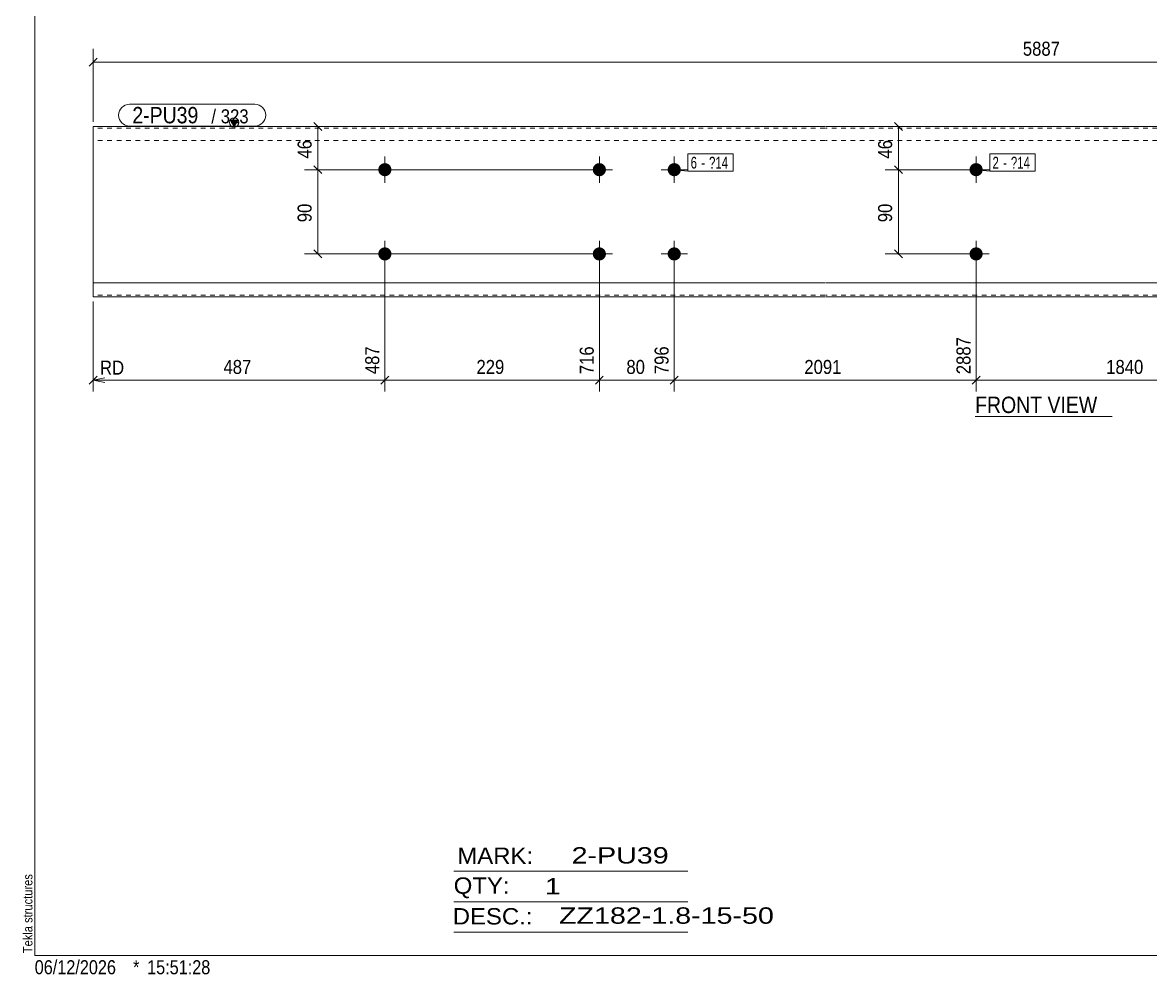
# Model space of a CAD drawing. Header units: millimetres. Extents: x 2 to 579, y 1 to 405.
# Drawn here: x 2.4 to 243.3, y 1 to 204.3 of the extents above; entities that cross this region are included whole.
import ezdxf

# ---------------------------------------------------------------- set-up
doc = ezdxf.new("R2010")
doc.units = ezdxf.units.MM
doc.linetypes.add('XKITLINE00', pattern=[0])
doc.linetypes.add('XKITLINE01', pattern=[4, 1, -1, 1, -1])
for name, color, linetype, lineweight in [('Bolt', 3, 'Continuous', 0), ('BoltMark', 7, 'Continuous', 0), ('Dimensions', 7, 'Continuous', 0), ('DrawingSheet', 5, 'Continuous', 0), ('OtherObjectType', 7, 'Continuous', 0), ('Part', 2, 'Continuous', 0), ('PartMark', 7, 'Continuous', 0)]:
    doc.layers.add(name, color=color, linetype=linetype, lineweight=lineweight)
doc.styles.add('ARIAL', font='ARIAL.TTF')
doc.styles.add('ARIAL_NARROW', font='ARIALN.TTF')

# ---------------------------------------------------------------- blocks, each defined once
blk = doc.blocks.new('*A1')
at = {"layer": 'Bolt'}
for points in [[(127.01, 172.88), (127.01, 172.84), (127.01, 172.81), (127, 172.77), (127, 172.74), (127, 172.7), (126.99, 172.67), (126.98, 172.64), (126.98, 172.6), (126.97, 172.57), (126.96, 172.54), (126.95, 172.5), (126.94, 172.47), (126.93, 172.44), (126.92, 172.41), (126.9, 172.37), (126.89, 172.34), (126.88, 172.31), (126.86, 172.28), (126.85, 172.25), (126.83, 172.22), (126.81, 172.19), (126.79, 172.16), (126.77, 172.13), (126.76, 172.1), (126.74, 172.08), (126.71, 172.05), (126.69, 172.02), (126.67, 172), (126.65, 171.97), (126.62, 171.94), (126.6, 171.92), (126.58, 171.9), (126.55, 171.87), (126.53, 171.85), (126.5, 171.83), (126.47, 171.81), (126.44, 171.79), (126.42, 171.77), (126.39, 171.75), (126.36, 171.73), (126.33, 171.71), (126.3, 171.69), (126.27, 171.68), (126.24, 171.66), (126.21, 171.64), (126.18, 171.63), (126.15, 171.62), (126.11, 171.6), (126.08, 171.59), (126.05, 171.58), (126.02, 171.57), (125.98, 171.56), (125.95, 171.55), (125.92, 171.54), (125.88, 171.54), (125.85, 171.53), (125.82, 171.53), (125.78, 171.52), (125.75, 171.52), (125.71, 171.51), (125.68, 171.51), (125.65, 171.51), (125.61, 171.51), (125.58, 171.51), (125.54, 171.51), (125.51, 171.51), (125.47, 171.52), (125.44, 171.52), (125.41, 171.53), (125.37, 171.53), (125.34, 171.54), (125.3, 171.54), (125.27, 171.55), (125.24, 171.56), (125.2, 171.57), (125.17, 171.58), (125.14, 171.59), (125.11, 171.6), (125.08, 171.62), (125.04, 171.63), (125.01, 171.64), (124.98, 171.66), (124.95, 171.68), (124.92, 171.69), (124.89, 171.71), (124.86, 171.73), (124.83, 171.75), (124.8, 171.77), (124.78, 171.79), (124.75, 171.81), (124.72, 171.83), (124.7, 171.85), (124.67, 171.87), (124.65, 171.9), (124.62, 171.92), (124.6, 171.94), (124.57, 171.97), (124.55, 172), (124.53, 172.02), (124.51, 172.05), (124.49, 172.08), (124.47, 172.1), (124.45, 172.13), (124.43, 172.16), (124.41, 172.19), (124.39, 172.22), (124.38, 172.25), (124.36, 172.28), (124.35, 172.31), (124.33, 172.34), (124.32, 172.37), (124.3, 172.41), (124.29, 172.44), (124.28, 172.47), (124.27, 172.5), (124.26, 172.54), (124.25, 172.57), (124.24, 172.6), (124.24, 172.64), (124.23, 172.67), (124.23, 172.7), (124.22, 172.74), (124.22, 172.77), (124.21, 172.81), (124.21, 172.84), (124.21, 172.88), (124.21, 172.91), (124.21, 172.94), (124.21, 172.98), (124.21, 173.01), (124.22, 173.05), (124.22, 173.08), (124.23, 173.12), (124.23, 173.15), (124.24, 173.18), (124.24, 173.22), (124.25, 173.25), (124.26, 173.28), (124.27, 173.32), (124.28, 173.35), (124.29, 173.38), (124.3, 173.41), (124.32, 173.45), (124.33, 173.48), (124.35, 173.51), (124.36, 173.54), (124.38, 173.57), (124.39, 173.6), (124.41, 173.63), (124.43, 173.66), (124.45, 173.69), (124.47, 173.72), (124.49, 173.74), (124.51, 173.77), (124.53, 173.8), (124.55, 173.82), (124.57, 173.85), (124.6, 173.88), (124.62, 173.9), (124.65, 173.92), (124.67, 173.95), (124.7, 173.97), (124.72, 173.99), (124.75, 174.01), (124.78, 174.03), (124.8, 174.05), (124.83, 174.07), (124.86, 174.09), (124.89, 174.11), (124.92, 174.13), (124.95, 174.14), (124.98, 174.16), (125.01, 174.18), (125.04, 174.19), (125.08, 174.2), (125.11, 174.22), (125.14, 174.23), (125.17, 174.24), (125.2, 174.25), (125.24, 174.26), (125.27, 174.27), (125.3, 174.28), (125.34, 174.28), (125.37, 174.29), (125.41, 174.29), (125.44, 174.3), (125.47, 174.3), (125.51, 174.31), (125.54, 174.31), (125.58, 174.31), (125.61, 174.31), (125.65, 174.31), (125.68, 174.31), (125.71, 174.31), (125.75, 174.3), (125.78, 174.3), (125.82, 174.29), (125.85, 174.29), (125.88, 174.28), (125.92, 174.28), (125.95, 174.27), (125.98, 174.26), (126.02, 174.25), (126.05, 174.24), (126.08, 174.23), (126.11, 174.22), (126.15, 174.2), (126.18, 174.19), (126.21, 174.18), (126.24, 174.16), (126.27, 174.14), (126.3, 174.13), (126.33, 174.11), (126.36, 174.09), (126.39, 174.07), (126.42, 174.05), (126.44, 174.03), (126.47, 174.01), (126.5, 173.99), (126.53, 173.97), (126.55, 173.95), (126.58, 173.92), (126.6, 173.9), (126.62, 173.88), (126.65, 173.85), (126.67, 173.82), (126.69, 173.8), (126.71, 173.77), (126.74, 173.74), (126.76, 173.72), (126.77, 173.69), (126.79, 173.66), (126.81, 173.63), (126.83, 173.6), (126.85, 173.57), (126.86, 173.54), (126.88, 173.51), (126.89, 173.48), (126.9, 173.45), (126.92, 173.41), (126.93, 173.38), (126.94, 173.35), (126.95, 173.32), (126.96, 173.28), (126.97, 173.25), (126.98, 173.22), (126.98, 173.18), (126.99, 173.15), (127, 173.12), (127, 173.08), (127, 173.05), (127.01, 173.01), (127.01, 172.98), (127.01, 172.94), (127.01, 172.91)], [(143.01, 172.88), (143.01, 172.84), (143.01, 172.81), (143, 172.77), (143, 172.74), (143, 172.7), (142.99, 172.67), (142.98, 172.64), (142.98, 172.6), (142.97, 172.57), (142.96, 172.54), (142.95, 172.5), (142.94, 172.47), (142.93, 172.44), (142.92, 172.41), (142.9, 172.37), (142.89, 172.34), (142.88, 172.31), (142.86, 172.28), (142.85, 172.25), (142.83, 172.22), (142.81, 172.19), (142.79, 172.16), (142.77, 172.13), (142.76, 172.1), (142.74, 172.08), (142.71, 172.05), (142.69, 172.02), (142.67, 172), (142.65, 171.97), (142.62, 171.94), (142.6, 171.92), (142.58, 171.9), (142.55, 171.87), (142.53, 171.85), (142.5, 171.83), (142.47, 171.81), (142.44, 171.79), (142.42, 171.77), (142.39, 171.75), (142.36, 171.73), (142.33, 171.71), (142.3, 171.69), (142.27, 171.68), (142.24, 171.66), (142.21, 171.64), (142.18, 171.63), (142.15, 171.62), (142.11, 171.6), (142.08, 171.59), (142.05, 171.58), (142.02, 171.57), (141.98, 171.56), (141.95, 171.55), (141.92, 171.54), (141.88, 171.54), (141.85, 171.53), (141.82, 171.53), (141.78, 171.52), (141.75, 171.52), (141.71, 171.51), (141.68, 171.51), (141.65, 171.51), (141.61, 171.51), (141.58, 171.51), (141.54, 171.51), (141.51, 171.51), (141.47, 171.52), (141.44, 171.52), (141.41, 171.53), (141.37, 171.53), (141.34, 171.54), (141.3, 171.54), (141.27, 171.55), (141.24, 171.56), (141.2, 171.57), (141.17, 171.58), (141.14, 171.59), (141.11, 171.6), (141.08, 171.62), (141.04, 171.63), (141.01, 171.64), (140.98, 171.66), (140.95, 171.68), (140.92, 171.69), (140.89, 171.71), (140.86, 171.73), (140.83, 171.75), (140.8, 171.77), (140.78, 171.79), (140.75, 171.81), (140.72, 171.83), (140.7, 171.85), (140.67, 171.87), (140.65, 171.9), (140.62, 171.92), (140.6, 171.94), (140.57, 171.97), (140.55, 172), (140.53, 172.02), (140.51, 172.05), (140.49, 172.08), (140.47, 172.1), (140.45, 172.13), (140.43, 172.16), (140.41, 172.19), (140.39, 172.22), (140.38, 172.25), (140.36, 172.28), (140.35, 172.31), (140.33, 172.34), (140.32, 172.37), (140.3, 172.41), (140.29, 172.44), (140.28, 172.47), (140.27, 172.5), (140.26, 172.54), (140.25, 172.57), (140.24, 172.6), (140.24, 172.64), (140.23, 172.67), (140.23, 172.7), (140.22, 172.74), (140.22, 172.77), (140.21, 172.81), (140.21, 172.84), (140.21, 172.88), (140.21, 172.91), (140.21, 172.94), (140.21, 172.98), (140.21, 173.01), (140.22, 173.05), (140.22, 173.08), (140.23, 173.12), (140.23, 173.15), (140.24, 173.18), (140.24, 173.22), (140.25, 173.25), (140.26, 173.28), (140.27, 173.32), (140.28, 173.35), (140.29, 173.38), (140.3, 173.41), (140.32, 173.45), (140.33, 173.48), (140.35, 173.51), (140.36, 173.54), (140.38, 173.57), (140.39, 173.6), (140.41, 173.63), (140.43, 173.66), (140.45, 173.69), (140.47, 173.72), (140.49, 173.74), (140.51, 173.77), (140.53, 173.8), (140.55, 173.82), (140.57, 173.85), (140.6, 173.88), (140.62, 173.9), (140.65, 173.92), (140.67, 173.95), (140.7, 173.97), (140.72, 173.99), (140.75, 174.01), (140.78, 174.03), (140.8, 174.05), (140.83, 174.07), (140.86, 174.09), (140.89, 174.11), (140.92, 174.13), (140.95, 174.14), (140.98, 174.16), (141.01, 174.18), (141.04, 174.19), (141.08, 174.2), (141.11, 174.22), (141.14, 174.23), (141.17, 174.24), (141.2, 174.25), (141.24, 174.26), (141.27, 174.27), (141.3, 174.28), (141.34, 174.28), (141.37, 174.29), (141.41, 174.29), (141.44, 174.3), (141.47, 174.3), (141.51, 174.31), (141.54, 174.31), (141.58, 174.31), (141.61, 174.31), (141.65, 174.31), (141.68, 174.31), (141.71, 174.31), (141.75, 174.3), (141.78, 174.3), (141.82, 174.29), (141.85, 174.29), (141.88, 174.28), (141.92, 174.28), (141.95, 174.27), (141.98, 174.26), (142.02, 174.25), (142.05, 174.24), (142.08, 174.23), (142.11, 174.22), (142.15, 174.2), (142.18, 174.19), (142.21, 174.18), (142.24, 174.16), (142.27, 174.14), (142.3, 174.13), (142.33, 174.11), (142.36, 174.09), (142.39, 174.07), (142.42, 174.05), (142.44, 174.03), (142.47, 174.01), (142.5, 173.99), (142.53, 173.97), (142.55, 173.95), (142.58, 173.92), (142.6, 173.9), (142.62, 173.88), (142.65, 173.85), (142.67, 173.82), (142.69, 173.8), (142.71, 173.77), (142.74, 173.74), (142.76, 173.72), (142.77, 173.69), (142.79, 173.66), (142.81, 173.63), (142.83, 173.6), (142.85, 173.57), (142.86, 173.54), (142.88, 173.51), (142.89, 173.48), (142.9, 173.45), (142.92, 173.41), (142.93, 173.38), (142.94, 173.35), (142.95, 173.32), (142.96, 173.28), (142.97, 173.25), (142.98, 173.22), (142.98, 173.18), (142.99, 173.15), (143, 173.12), (143, 173.08), (143, 173.05), (143.01, 173.01), (143.01, 172.98), (143.01, 172.94), (143.01, 172.91)], [(127.01, 154.88), (127.01, 154.84), (127.01, 154.81), (127, 154.77), (127, 154.74), (127, 154.7), (126.99, 154.67), (126.98, 154.64), (126.98, 154.6), (126.97, 154.57), (126.96, 154.54), (126.95, 154.5), (126.94, 154.47), (126.93, 154.44), (126.92, 154.41), (126.9, 154.37), (126.89, 154.34), (126.88, 154.31), (126.86, 154.28), (126.85, 154.25), (126.83, 154.22), (126.81, 154.19), (126.79, 154.16), (126.77, 154.13), (126.76, 154.1), (126.74, 154.08), (126.71, 154.05), (126.69, 154.02), (126.67, 154), (126.65, 153.97), (126.62, 153.94), (126.6, 153.92), (126.58, 153.9), (126.55, 153.87), (126.53, 153.85), (126.5, 153.83), (126.47, 153.81), (126.44, 153.79), (126.42, 153.77), (126.39, 153.75), (126.36, 153.73), (126.33, 153.71), (126.3, 153.69), (126.27, 153.68), (126.24, 153.66), (126.21, 153.64), (126.18, 153.63), (126.15, 153.62), (126.11, 153.6), (126.08, 153.59), (126.05, 153.58), (126.02, 153.57), (125.98, 153.56), (125.95, 153.55), (125.92, 153.54), (125.88, 153.54), (125.85, 153.53), (125.82, 153.53), (125.78, 153.52), (125.75, 153.52), (125.71, 153.51), (125.68, 153.51), (125.65, 153.51), (125.61, 153.51), (125.58, 153.51), (125.54, 153.51), (125.51, 153.51), (125.47, 153.52), (125.44, 153.52), (125.41, 153.53), (125.37, 153.53), (125.34, 153.54), (125.3, 153.54), (125.27, 153.55), (125.24, 153.56), (125.2, 153.57), (125.17, 153.58), (125.14, 153.59), (125.11, 153.6), (125.08, 153.62), (125.04, 153.63), (125.01, 153.64), (124.98, 153.66), (124.95, 153.68), (124.92, 153.69), (124.89, 153.71), (124.86, 153.73), (124.83, 153.75), (124.8, 153.77), (124.78, 153.79), (124.75, 153.81), (124.72, 153.83), (124.7, 153.85), (124.67, 153.87), (124.65, 153.9), (124.62, 153.92), (124.6, 153.94), (124.57, 153.97), (124.55, 154), (124.53, 154.02), (124.51, 154.05), (124.49, 154.08), (124.47, 154.1), (124.45, 154.13), (124.43, 154.16), (124.41, 154.19), (124.39, 154.22), (124.38, 154.25), (124.36, 154.28), (124.35, 154.31), (124.33, 154.34), (124.32, 154.37), (124.3, 154.41), (124.29, 154.44), (124.28, 154.47), (124.27, 154.5), (124.26, 154.54), (124.25, 154.57), (124.24, 154.6), (124.24, 154.64), (124.23, 154.67), (124.23, 154.7), (124.22, 154.74), (124.22, 154.77), (124.21, 154.81), (124.21, 154.84), (124.21, 154.88), (124.21, 154.91), (124.21, 154.94), (124.21, 154.98), (124.21, 155.01), (124.22, 155.05), (124.22, 155.08), (124.23, 155.12), (124.23, 155.15), (124.24, 155.18), (124.24, 155.22), (124.25, 155.25), (124.26, 155.28), (124.27, 155.32), (124.28, 155.35), (124.29, 155.38), (124.3, 155.41), (124.32, 155.45), (124.33, 155.48), (124.35, 155.51), (124.36, 155.54), (124.38, 155.57), (124.39, 155.6), (124.41, 155.63), (124.43, 155.66), (124.45, 155.69), (124.47, 155.72), (124.49, 155.74), (124.51, 155.77), (124.53, 155.8), (124.55, 155.82), (124.57, 155.85), (124.6, 155.88), (124.62, 155.9), (124.65, 155.92), (124.67, 155.95), (124.7, 155.97), (124.72, 155.99), (124.75, 156.01), (124.78, 156.03), (124.8, 156.05), (124.83, 156.07), (124.86, 156.09), (124.89, 156.11), (124.92, 156.13), (124.95, 156.14), (124.98, 156.16), (125.01, 156.18), (125.04, 156.19), (125.08, 156.2), (125.11, 156.22), (125.14, 156.23), (125.17, 156.24), (125.2, 156.25), (125.24, 156.26), (125.27, 156.27), (125.3, 156.28), (125.34, 156.28), (125.37, 156.29), (125.41, 156.29), (125.44, 156.3), (125.47, 156.3), (125.51, 156.31), (125.54, 156.31), (125.58, 156.31), (125.61, 156.31), (125.65, 156.31), (125.68, 156.31), (125.71, 156.31), (125.75, 156.3), (125.78, 156.3), (125.82, 156.29), (125.85, 156.29), (125.88, 156.28), (125.92, 156.28), (125.95, 156.27), (125.98, 156.26), (126.02, 156.25), (126.05, 156.24), (126.08, 156.23), (126.11, 156.22), (126.15, 156.2), (126.18, 156.19), (126.21, 156.18), (126.24, 156.16), (126.27, 156.14), (126.3, 156.13), (126.33, 156.11), (126.36, 156.09), (126.39, 156.07), (126.42, 156.05), (126.44, 156.03), (126.47, 156.01), (126.5, 155.99), (126.53, 155.97), (126.55, 155.95), (126.58, 155.92), (126.6, 155.9), (126.62, 155.88), (126.65, 155.85), (126.67, 155.82), (126.69, 155.8), (126.71, 155.77), (126.74, 155.74), (126.76, 155.72), (126.77, 155.69), (126.79, 155.66), (126.81, 155.63), (126.83, 155.6), (126.85, 155.57), (126.86, 155.54), (126.88, 155.51), (126.89, 155.48), (126.9, 155.45), (126.92, 155.41), (126.93, 155.38), (126.94, 155.35), (126.95, 155.32), (126.96, 155.28), (126.97, 155.25), (126.98, 155.22), (126.98, 155.18), (126.99, 155.15), (127, 155.12), (127, 155.08), (127, 155.05), (127.01, 155.01), (127.01, 154.98), (127.01, 154.94), (127.01, 154.91)], [(143.01, 154.88), (143.01, 154.84), (143.01, 154.81), (143, 154.77), (143, 154.74), (143, 154.7), (142.99, 154.67), (142.98, 154.64), (142.98, 154.6), (142.97, 154.57), (142.96, 154.54), (142.95, 154.5), (142.94, 154.47), (142.93, 154.44), (142.92, 154.41), (142.9, 154.37), (142.89, 154.34), (142.88, 154.31), (142.86, 154.28), (142.85, 154.25), (142.83, 154.22), (142.81, 154.19), (142.79, 154.16), (142.77, 154.13), (142.76, 154.1), (142.74, 154.08), (142.71, 154.05), (142.69, 154.02), (142.67, 154), (142.65, 153.97), (142.62, 153.94), (142.6, 153.92), (142.58, 153.9), (142.55, 153.87), (142.53, 153.85), (142.5, 153.83), (142.47, 153.81), (142.44, 153.79), (142.42, 153.77), (142.39, 153.75), (142.36, 153.73), (142.33, 153.71), (142.3, 153.69), (142.27, 153.68), (142.24, 153.66), (142.21, 153.64), (142.18, 153.63), (142.15, 153.62), (142.11, 153.6), (142.08, 153.59), (142.05, 153.58), (142.02, 153.57), (141.98, 153.56), (141.95, 153.55), (141.92, 153.54), (141.88, 153.54), (141.85, 153.53), (141.82, 153.53), (141.78, 153.52), (141.75, 153.52), (141.71, 153.51), (141.68, 153.51), (141.65, 153.51), (141.61, 153.51), (141.58, 153.51), (141.54, 153.51), (141.51, 153.51), (141.47, 153.52), (141.44, 153.52), (141.41, 153.53), (141.37, 153.53), (141.34, 153.54), (141.3, 153.54), (141.27, 153.55), (141.24, 153.56), (141.2, 153.57), (141.17, 153.58), (141.14, 153.59), (141.11, 153.6), (141.08, 153.62), (141.04, 153.63), (141.01, 153.64), (140.98, 153.66), (140.95, 153.68), (140.92, 153.69), (140.89, 153.71), (140.86, 153.73), (140.83, 153.75), (140.8, 153.77), (140.78, 153.79), (140.75, 153.81), (140.72, 153.83), (140.7, 153.85), (140.67, 153.87), (140.65, 153.9), (140.62, 153.92), (140.6, 153.94), (140.57, 153.97), (140.55, 154), (140.53, 154.02), (140.51, 154.05), (140.49, 154.08), (140.47, 154.1), (140.45, 154.13), (140.43, 154.16), (140.41, 154.19), (140.39, 154.22), (140.38, 154.25), (140.36, 154.28), (140.35, 154.31), (140.33, 154.34), (140.32, 154.37), (140.3, 154.41), (140.29, 154.44), (140.28, 154.47), (140.27, 154.5), (140.26, 154.54), (140.25, 154.57), (140.24, 154.6), (140.24, 154.64), (140.23, 154.67), (140.23, 154.7), (140.22, 154.74), (140.22, 154.77), (140.21, 154.81), (140.21, 154.84), (140.21, 154.88), (140.21, 154.91), (140.21, 154.94), (140.21, 154.98), (140.21, 155.01), (140.22, 155.05), (140.22, 155.08), (140.23, 155.12), (140.23, 155.15), (140.24, 155.18), (140.24, 155.22), (140.25, 155.25), (140.26, 155.28), (140.27, 155.32), (140.28, 155.35), (140.29, 155.38), (140.3, 155.41), (140.32, 155.45), (140.33, 155.48), (140.35, 155.51), (140.36, 155.54), (140.38, 155.57), (140.39, 155.6), (140.41, 155.63), (140.43, 155.66), (140.45, 155.69), (140.47, 155.72), (140.49, 155.74), (140.51, 155.77), (140.53, 155.8), (140.55, 155.82), (140.57, 155.85), (140.6, 155.88), (140.62, 155.9), (140.65, 155.92), (140.67, 155.95), (140.7, 155.97), (140.72, 155.99), (140.75, 156.01), (140.78, 156.03), (140.8, 156.05), (140.83, 156.07), (140.86, 156.09), (140.89, 156.11), (140.92, 156.13), (140.95, 156.14), (140.98, 156.16), (141.01, 156.18), (141.04, 156.19), (141.08, 156.2), (141.11, 156.22), (141.14, 156.23), (141.17, 156.24), (141.2, 156.25), (141.24, 156.26), (141.27, 156.27), (141.3, 156.28), (141.34, 156.28), (141.37, 156.29), (141.41, 156.29), (141.44, 156.3), (141.47, 156.3), (141.51, 156.31), (141.54, 156.31), (141.58, 156.31), (141.61, 156.31), (141.65, 156.31), (141.68, 156.31), (141.71, 156.31), (141.75, 156.3), (141.78, 156.3), (141.82, 156.29), (141.85, 156.29), (141.88, 156.28), (141.92, 156.28), (141.95, 156.27), (141.98, 156.26), (142.02, 156.25), (142.05, 156.24), (142.08, 156.23), (142.11, 156.22), (142.15, 156.2), (142.18, 156.19), (142.21, 156.18), (142.24, 156.16), (142.27, 156.14), (142.3, 156.13), (142.33, 156.11), (142.36, 156.09), (142.39, 156.07), (142.42, 156.05), (142.44, 156.03), (142.47, 156.01), (142.5, 155.99), (142.53, 155.97), (142.55, 155.95), (142.58, 155.92), (142.6, 155.9), (142.62, 155.88), (142.65, 155.85), (142.67, 155.82), (142.69, 155.8), (142.71, 155.77), (142.74, 155.74), (142.76, 155.72), (142.77, 155.69), (142.79, 155.66), (142.81, 155.63), (142.83, 155.6), (142.85, 155.57), (142.86, 155.54), (142.88, 155.51), (142.89, 155.48), (142.9, 155.45), (142.92, 155.41), (142.93, 155.38), (142.94, 155.35), (142.95, 155.32), (142.96, 155.28), (142.97, 155.25), (142.98, 155.22), (142.98, 155.18), (142.99, 155.15), (143, 155.12), (143, 155.08), (143, 155.05), (143.01, 155.01), (143.01, 154.98), (143.01, 154.94), (143.01, 154.91)]]:
    blk.add_hatch(color=3, dxfattribs=at).paths.add_polyline_path(points, flags=17)
at = {"layer": 'Bolt', "color": 3, "linetype": 'XKITLINE00', "lineweight": 0}
for p, q in [((125.61, 175.71), (125.61, 170.11)), ((141.61, 175.71), (141.61, 170.11)), ((128.41, 172.91), (122.81, 172.91)), ((144.41, 172.91), (138.81, 172.91)), ((125.61, 157.71), (125.61, 152.11)), ((141.61, 157.71), (141.61, 152.11)), ((128.41, 154.91), (122.81, 154.91)), ((144.41, 154.91), (138.81, 154.91))]:
    blk.add_line(p, q, dxfattribs=at)
blk = doc.blocks.new('*A2')
at = {"layer": 'Bolt'}
for points in [[(81.19, 172.88), (81.19, 172.84), (81.19, 172.81), (81.19, 172.77), (81.18, 172.74), (81.18, 172.7), (81.17, 172.67), (81.17, 172.64), (81.16, 172.6), (81.15, 172.57), (81.14, 172.54), (81.13, 172.5), (81.12, 172.47), (81.11, 172.44), (81.1, 172.41), (81.09, 172.37), (81.07, 172.34), (81.06, 172.31), (81.04, 172.28), (81.03, 172.25), (81.01, 172.22), (80.99, 172.19), (80.98, 172.16), (80.96, 172.13), (80.94, 172.1), (80.92, 172.08), (80.9, 172.05), (80.88, 172.02), (80.85, 172), (80.83, 171.97), (80.81, 171.94), (80.78, 171.92), (80.76, 171.9), (80.73, 171.87), (80.71, 171.85), (80.68, 171.83), (80.66, 171.81), (80.63, 171.79), (80.6, 171.77), (80.57, 171.75), (80.54, 171.73), (80.51, 171.71), (80.48, 171.69), (80.45, 171.68), (80.42, 171.66), (80.39, 171.64), (80.36, 171.63), (80.33, 171.62), (80.3, 171.6), (80.27, 171.59), (80.23, 171.58), (80.2, 171.57), (80.17, 171.56), (80.13, 171.55), (80.1, 171.54), (80.07, 171.54), (80.03, 171.53), (80, 171.53), (79.97, 171.52), (79.93, 171.52), (79.9, 171.51), (79.86, 171.51), (79.83, 171.51), (79.79, 171.51), (79.76, 171.51), (79.73, 171.51), (79.69, 171.51), (79.66, 171.52), (79.62, 171.52), (79.59, 171.53), (79.55, 171.53), (79.52, 171.54), (79.49, 171.54), (79.45, 171.55), (79.42, 171.56), (79.39, 171.57), (79.35, 171.58), (79.32, 171.59), (79.29, 171.6), (79.26, 171.62), (79.23, 171.63), (79.2, 171.64), (79.16, 171.66), (79.13, 171.68), (79.1, 171.69), (79.07, 171.71), (79.04, 171.73), (79.02, 171.75), (78.99, 171.77), (78.96, 171.79), (78.93, 171.81), (78.91, 171.83), (78.88, 171.85), (78.85, 171.87), (78.83, 171.9), (78.8, 171.92), (78.78, 171.94), (78.76, 171.97), (78.73, 172), (78.71, 172.02), (78.69, 172.05), (78.67, 172.08), (78.65, 172.1), (78.63, 172.13), (78.61, 172.16), (78.59, 172.19), (78.58, 172.22), (78.56, 172.25), (78.54, 172.28), (78.53, 172.31), (78.51, 172.34), (78.5, 172.37), (78.49, 172.41), (78.48, 172.44), (78.46, 172.47), (78.45, 172.5), (78.44, 172.54), (78.44, 172.57), (78.43, 172.6), (78.42, 172.64), (78.41, 172.67), (78.41, 172.7), (78.4, 172.74), (78.4, 172.77), (78.4, 172.81), (78.4, 172.84), (78.39, 172.88), (78.39, 172.91), (78.39, 172.94), (78.4, 172.98), (78.4, 173.01), (78.4, 173.05), (78.4, 173.08), (78.41, 173.12), (78.41, 173.15), (78.42, 173.18), (78.43, 173.22), (78.44, 173.25), (78.44, 173.28), (78.45, 173.32), (78.46, 173.35), (78.48, 173.38), (78.49, 173.41), (78.5, 173.45), (78.51, 173.48), (78.53, 173.51), (78.54, 173.54), (78.56, 173.57), (78.58, 173.6), (78.59, 173.63), (78.61, 173.66), (78.63, 173.69), (78.65, 173.72), (78.67, 173.74), (78.69, 173.77), (78.71, 173.8), (78.73, 173.82), (78.76, 173.85), (78.78, 173.88), (78.8, 173.9), (78.83, 173.92), (78.85, 173.95), (78.88, 173.97), (78.91, 173.99), (78.93, 174.01), (78.96, 174.03), (78.99, 174.05), (79.02, 174.07), (79.04, 174.09), (79.07, 174.11), (79.1, 174.13), (79.13, 174.14), (79.16, 174.16), (79.2, 174.18), (79.23, 174.19), (79.26, 174.2), (79.29, 174.22), (79.32, 174.23), (79.35, 174.24), (79.39, 174.25), (79.42, 174.26), (79.45, 174.27), (79.49, 174.28), (79.52, 174.28), (79.55, 174.29), (79.59, 174.29), (79.62, 174.3), (79.66, 174.3), (79.69, 174.31), (79.73, 174.31), (79.76, 174.31), (79.79, 174.31), (79.83, 174.31), (79.86, 174.31), (79.9, 174.31), (79.93, 174.3), (79.97, 174.3), (80, 174.29), (80.03, 174.29), (80.07, 174.28), (80.1, 174.28), (80.13, 174.27), (80.17, 174.26), (80.2, 174.25), (80.23, 174.24), (80.27, 174.23), (80.3, 174.22), (80.33, 174.2), (80.36, 174.19), (80.39, 174.18), (80.42, 174.16), (80.45, 174.14), (80.48, 174.13), (80.51, 174.11), (80.54, 174.09), (80.57, 174.07), (80.6, 174.05), (80.63, 174.03), (80.66, 174.01), (80.68, 173.99), (80.71, 173.97), (80.73, 173.95), (80.76, 173.92), (80.78, 173.9), (80.81, 173.88), (80.83, 173.85), (80.85, 173.82), (80.88, 173.8), (80.9, 173.77), (80.92, 173.74), (80.94, 173.72), (80.96, 173.69), (80.98, 173.66), (80.99, 173.63), (81.01, 173.6), (81.03, 173.57), (81.04, 173.54), (81.06, 173.51), (81.07, 173.48), (81.09, 173.45), (81.1, 173.41), (81.11, 173.38), (81.12, 173.35), (81.13, 173.32), (81.14, 173.28), (81.15, 173.25), (81.16, 173.22), (81.17, 173.18), (81.17, 173.15), (81.18, 173.12), (81.18, 173.08), (81.19, 173.05), (81.19, 173.01), (81.19, 172.98), (81.19, 172.94), (81.19, 172.91)], [(81.19, 154.88), (81.19, 154.84), (81.19, 154.81), (81.19, 154.77), (81.18, 154.74), (81.18, 154.7), (81.17, 154.67), (81.17, 154.64), (81.16, 154.6), (81.15, 154.57), (81.14, 154.54), (81.13, 154.5), (81.12, 154.47), (81.11, 154.44), (81.1, 154.41), (81.09, 154.37), (81.07, 154.34), (81.06, 154.31), (81.04, 154.28), (81.03, 154.25), (81.01, 154.22), (80.99, 154.19), (80.98, 154.16), (80.96, 154.13), (80.94, 154.1), (80.92, 154.08), (80.9, 154.05), (80.88, 154.02), (80.85, 154), (80.83, 153.97), (80.81, 153.94), (80.78, 153.92), (80.76, 153.9), (80.73, 153.87), (80.71, 153.85), (80.68, 153.83), (80.66, 153.81), (80.63, 153.79), (80.6, 153.77), (80.57, 153.75), (80.54, 153.73), (80.51, 153.71), (80.48, 153.69), (80.45, 153.68), (80.42, 153.66), (80.39, 153.64), (80.36, 153.63), (80.33, 153.62), (80.3, 153.6), (80.27, 153.59), (80.23, 153.58), (80.2, 153.57), (80.17, 153.56), (80.13, 153.55), (80.1, 153.54), (80.07, 153.54), (80.03, 153.53), (80, 153.53), (79.97, 153.52), (79.93, 153.52), (79.9, 153.51), (79.86, 153.51), (79.83, 153.51), (79.79, 153.51), (79.76, 153.51), (79.73, 153.51), (79.69, 153.51), (79.66, 153.52), (79.62, 153.52), (79.59, 153.53), (79.55, 153.53), (79.52, 153.54), (79.49, 153.54), (79.45, 153.55), (79.42, 153.56), (79.39, 153.57), (79.35, 153.58), (79.32, 153.59), (79.29, 153.6), (79.26, 153.62), (79.23, 153.63), (79.2, 153.64), (79.16, 153.66), (79.13, 153.68), (79.1, 153.69), (79.07, 153.71), (79.04, 153.73), (79.02, 153.75), (78.99, 153.77), (78.96, 153.79), (78.93, 153.81), (78.91, 153.83), (78.88, 153.85), (78.85, 153.87), (78.83, 153.9), (78.8, 153.92), (78.78, 153.94), (78.76, 153.97), (78.73, 154), (78.71, 154.02), (78.69, 154.05), (78.67, 154.08), (78.65, 154.1), (78.63, 154.13), (78.61, 154.16), (78.59, 154.19), (78.58, 154.22), (78.56, 154.25), (78.54, 154.28), (78.53, 154.31), (78.51, 154.34), (78.5, 154.37), (78.49, 154.41), (78.48, 154.44), (78.46, 154.47), (78.45, 154.5), (78.44, 154.54), (78.44, 154.57), (78.43, 154.6), (78.42, 154.64), (78.41, 154.67), (78.41, 154.7), (78.4, 154.74), (78.4, 154.77), (78.4, 154.81), (78.4, 154.84), (78.39, 154.88), (78.39, 154.91), (78.39, 154.94), (78.4, 154.98), (78.4, 155.01), (78.4, 155.05), (78.4, 155.08), (78.41, 155.12), (78.41, 155.15), (78.42, 155.18), (78.43, 155.22), (78.44, 155.25), (78.44, 155.28), (78.45, 155.32), (78.46, 155.35), (78.48, 155.38), (78.49, 155.41), (78.5, 155.45), (78.51, 155.48), (78.53, 155.51), (78.54, 155.54), (78.56, 155.57), (78.58, 155.6), (78.59, 155.63), (78.61, 155.66), (78.63, 155.69), (78.65, 155.72), (78.67, 155.74), (78.69, 155.77), (78.71, 155.8), (78.73, 155.82), (78.76, 155.85), (78.78, 155.88), (78.8, 155.9), (78.83, 155.92), (78.85, 155.95), (78.88, 155.97), (78.91, 155.99), (78.93, 156.01), (78.96, 156.03), (78.99, 156.05), (79.02, 156.07), (79.04, 156.09), (79.07, 156.11), (79.1, 156.13), (79.13, 156.14), (79.16, 156.16), (79.2, 156.18), (79.23, 156.19), (79.26, 156.2), (79.29, 156.22), (79.32, 156.23), (79.35, 156.24), (79.39, 156.25), (79.42, 156.26), (79.45, 156.27), (79.49, 156.28), (79.52, 156.28), (79.55, 156.29), (79.59, 156.29), (79.62, 156.3), (79.66, 156.3), (79.69, 156.31), (79.73, 156.31), (79.76, 156.31), (79.79, 156.31), (79.83, 156.31), (79.86, 156.31), (79.9, 156.31), (79.93, 156.3), (79.97, 156.3), (80, 156.29), (80.03, 156.29), (80.07, 156.28), (80.1, 156.28), (80.13, 156.27), (80.17, 156.26), (80.2, 156.25), (80.23, 156.24), (80.27, 156.23), (80.3, 156.22), (80.33, 156.2), (80.36, 156.19), (80.39, 156.18), (80.42, 156.16), (80.45, 156.14), (80.48, 156.13), (80.51, 156.11), (80.54, 156.09), (80.57, 156.07), (80.6, 156.05), (80.63, 156.03), (80.66, 156.01), (80.68, 155.99), (80.71, 155.97), (80.73, 155.95), (80.76, 155.92), (80.78, 155.9), (80.81, 155.88), (80.83, 155.85), (80.85, 155.82), (80.88, 155.8), (80.9, 155.77), (80.92, 155.74), (80.94, 155.72), (80.96, 155.69), (80.98, 155.66), (80.99, 155.63), (81.01, 155.6), (81.03, 155.57), (81.04, 155.54), (81.06, 155.51), (81.07, 155.48), (81.09, 155.45), (81.1, 155.41), (81.11, 155.38), (81.12, 155.35), (81.13, 155.32), (81.14, 155.28), (81.15, 155.25), (81.16, 155.22), (81.17, 155.18), (81.17, 155.15), (81.18, 155.12), (81.18, 155.08), (81.19, 155.05), (81.19, 155.01), (81.19, 154.98), (81.19, 154.94), (81.19, 154.91)]]:
    blk.add_hatch(color=3, dxfattribs=at).paths.add_polyline_path(points, flags=17)
at = {"layer": 'Bolt', "color": 3, "linetype": 'XKITLINE00', "lineweight": 0}
for p, q in [((79.79, 175.71), (79.79, 170.11)), ((82.59, 172.91), (76.99, 172.91)), ((79.79, 157.71), (79.79, 152.11)), ((82.59, 154.91), (76.99, 154.91))]:
    blk.add_line(p, q, dxfattribs=at)
blk = doc.blocks.new('*A3')
at = {"layer": 'Bolt'}
for points in [[(207.5, 172.88), (207.5, 172.84), (207.5, 172.81), (207.49, 172.77), (207.49, 172.74), (207.48, 172.7), (207.48, 172.67), (207.47, 172.64), (207.46, 172.6), (207.46, 172.57), (207.45, 172.54), (207.44, 172.5), (207.43, 172.47), (207.42, 172.44), (207.4, 172.41), (207.39, 172.37), (207.38, 172.34), (207.36, 172.31), (207.35, 172.28), (207.33, 172.25), (207.32, 172.22), (207.3, 172.19), (207.28, 172.16), (207.26, 172.13), (207.24, 172.1), (207.22, 172.08), (207.2, 172.05), (207.18, 172.02), (207.16, 172), (207.14, 171.97), (207.11, 171.94), (207.09, 171.92), (207.06, 171.9), (207.04, 171.87), (207.01, 171.85), (206.99, 171.83), (206.96, 171.81), (206.93, 171.79), (206.9, 171.77), (206.88, 171.75), (206.85, 171.73), (206.82, 171.71), (206.79, 171.69), (206.76, 171.68), (206.73, 171.66), (206.7, 171.64), (206.67, 171.63), (206.63, 171.62), (206.6, 171.6), (206.57, 171.59), (206.54, 171.58), (206.51, 171.57), (206.47, 171.56), (206.44, 171.55), (206.41, 171.54), (206.37, 171.54), (206.34, 171.53), (206.3, 171.53), (206.27, 171.52), (206.24, 171.52), (206.2, 171.51), (206.17, 171.51), (206.13, 171.51), (206.1, 171.51), (206.06, 171.51), (206.03, 171.51), (206, 171.51), (205.96, 171.52), (205.93, 171.52), (205.89, 171.53), (205.86, 171.53), (205.83, 171.54), (205.79, 171.54), (205.76, 171.55), (205.73, 171.56), (205.69, 171.57), (205.66, 171.58), (205.63, 171.59), (205.59, 171.6), (205.56, 171.62), (205.53, 171.63), (205.5, 171.64), (205.47, 171.66), (205.44, 171.68), (205.41, 171.69), (205.38, 171.71), (205.35, 171.73), (205.32, 171.75), (205.29, 171.77), (205.26, 171.79), (205.24, 171.81), (205.21, 171.83), (205.18, 171.85), (205.16, 171.87), (205.13, 171.9), (205.11, 171.92), (205.08, 171.94), (205.06, 171.97), (205.04, 172), (205.02, 172.02), (205, 172.05), (204.97, 172.08), (204.95, 172.1), (204.93, 172.13), (204.92, 172.16), (204.9, 172.19), (204.88, 172.22), (204.86, 172.25), (204.85, 172.28), (204.83, 172.31), (204.82, 172.34), (204.81, 172.37), (204.79, 172.41), (204.78, 172.44), (204.77, 172.47), (204.76, 172.5), (204.75, 172.54), (204.74, 172.57), (204.73, 172.6), (204.73, 172.64), (204.72, 172.67), (204.71, 172.7), (204.71, 172.74), (204.71, 172.77), (204.7, 172.81), (204.7, 172.84), (204.7, 172.88), (204.7, 172.91), (204.7, 172.94), (204.7, 172.98), (204.7, 173.01), (204.71, 173.05), (204.71, 173.08), (204.71, 173.12), (204.72, 173.15), (204.73, 173.18), (204.73, 173.22), (204.74, 173.25), (204.75, 173.28), (204.76, 173.32), (204.77, 173.35), (204.78, 173.38), (204.79, 173.41), (204.81, 173.45), (204.82, 173.48), (204.83, 173.51), (204.85, 173.54), (204.86, 173.57), (204.88, 173.6), (204.9, 173.63), (204.92, 173.66), (204.93, 173.69), (204.95, 173.72), (204.97, 173.74), (205, 173.77), (205.02, 173.8), (205.04, 173.82), (205.06, 173.85), (205.08, 173.88), (205.11, 173.9), (205.13, 173.92), (205.16, 173.95), (205.18, 173.97), (205.21, 173.99), (205.24, 174.01), (205.26, 174.03), (205.29, 174.05), (205.32, 174.07), (205.35, 174.09), (205.38, 174.11), (205.41, 174.13), (205.44, 174.14), (205.47, 174.16), (205.5, 174.18), (205.53, 174.19), (205.56, 174.2), (205.59, 174.22), (205.63, 174.23), (205.66, 174.24), (205.69, 174.25), (205.73, 174.26), (205.76, 174.27), (205.79, 174.28), (205.83, 174.28), (205.86, 174.29), (205.89, 174.29), (205.93, 174.3), (205.96, 174.3), (206, 174.31), (206.03, 174.31), (206.06, 174.31), (206.1, 174.31), (206.13, 174.31), (206.17, 174.31), (206.2, 174.31), (206.24, 174.3), (206.27, 174.3), (206.3, 174.29), (206.34, 174.29), (206.37, 174.28), (206.41, 174.28), (206.44, 174.27), (206.47, 174.26), (206.51, 174.25), (206.54, 174.24), (206.57, 174.23), (206.6, 174.22), (206.63, 174.2), (206.67, 174.19), (206.7, 174.18), (206.73, 174.16), (206.76, 174.14), (206.79, 174.13), (206.82, 174.11), (206.85, 174.09), (206.88, 174.07), (206.9, 174.05), (206.93, 174.03), (206.96, 174.01), (206.99, 173.99), (207.01, 173.97), (207.04, 173.95), (207.06, 173.92), (207.09, 173.9), (207.11, 173.88), (207.14, 173.85), (207.16, 173.82), (207.18, 173.8), (207.2, 173.77), (207.22, 173.74), (207.24, 173.72), (207.26, 173.69), (207.28, 173.66), (207.3, 173.63), (207.32, 173.6), (207.33, 173.57), (207.35, 173.54), (207.36, 173.51), (207.38, 173.48), (207.39, 173.45), (207.4, 173.41), (207.42, 173.38), (207.43, 173.35), (207.44, 173.32), (207.45, 173.28), (207.46, 173.25), (207.46, 173.22), (207.47, 173.18), (207.48, 173.15), (207.48, 173.12), (207.49, 173.08), (207.49, 173.05), (207.5, 173.01), (207.5, 172.98), (207.5, 172.94), (207.5, 172.91)], [(207.5, 154.88), (207.5, 154.84), (207.5, 154.81), (207.49, 154.77), (207.49, 154.74), (207.48, 154.7), (207.48, 154.67), (207.47, 154.64), (207.46, 154.6), (207.46, 154.57), (207.45, 154.54), (207.44, 154.5), (207.43, 154.47), (207.42, 154.44), (207.4, 154.41), (207.39, 154.37), (207.38, 154.34), (207.36, 154.31), (207.35, 154.28), (207.33, 154.25), (207.32, 154.22), (207.3, 154.19), (207.28, 154.16), (207.26, 154.13), (207.24, 154.1), (207.22, 154.08), (207.2, 154.05), (207.18, 154.02), (207.16, 154), (207.14, 153.97), (207.11, 153.94), (207.09, 153.92), (207.06, 153.9), (207.04, 153.87), (207.01, 153.85), (206.99, 153.83), (206.96, 153.81), (206.93, 153.79), (206.9, 153.77), (206.88, 153.75), (206.85, 153.73), (206.82, 153.71), (206.79, 153.69), (206.76, 153.68), (206.73, 153.66), (206.7, 153.64), (206.67, 153.63), (206.63, 153.62), (206.6, 153.6), (206.57, 153.59), (206.54, 153.58), (206.51, 153.57), (206.47, 153.56), (206.44, 153.55), (206.41, 153.54), (206.37, 153.54), (206.34, 153.53), (206.3, 153.53), (206.27, 153.52), (206.24, 153.52), (206.2, 153.51), (206.17, 153.51), (206.13, 153.51), (206.1, 153.51), (206.06, 153.51), (206.03, 153.51), (206, 153.51), (205.96, 153.52), (205.93, 153.52), (205.89, 153.53), (205.86, 153.53), (205.83, 153.54), (205.79, 153.54), (205.76, 153.55), (205.73, 153.56), (205.69, 153.57), (205.66, 153.58), (205.63, 153.59), (205.59, 153.6), (205.56, 153.62), (205.53, 153.63), (205.5, 153.64), (205.47, 153.66), (205.44, 153.68), (205.41, 153.69), (205.38, 153.71), (205.35, 153.73), (205.32, 153.75), (205.29, 153.77), (205.26, 153.79), (205.24, 153.81), (205.21, 153.83), (205.18, 153.85), (205.16, 153.87), (205.13, 153.9), (205.11, 153.92), (205.08, 153.94), (205.06, 153.97), (205.04, 154), (205.02, 154.02), (205, 154.05), (204.97, 154.08), (204.95, 154.1), (204.93, 154.13), (204.92, 154.16), (204.9, 154.19), (204.88, 154.22), (204.86, 154.25), (204.85, 154.28), (204.83, 154.31), (204.82, 154.34), (204.81, 154.37), (204.79, 154.41), (204.78, 154.44), (204.77, 154.47), (204.76, 154.5), (204.75, 154.54), (204.74, 154.57), (204.73, 154.6), (204.73, 154.64), (204.72, 154.67), (204.71, 154.7), (204.71, 154.74), (204.71, 154.77), (204.7, 154.81), (204.7, 154.84), (204.7, 154.88), (204.7, 154.91), (204.7, 154.94), (204.7, 154.98), (204.7, 155.01), (204.71, 155.05), (204.71, 155.08), (204.71, 155.12), (204.72, 155.15), (204.73, 155.18), (204.73, 155.22), (204.74, 155.25), (204.75, 155.28), (204.76, 155.32), (204.77, 155.35), (204.78, 155.38), (204.79, 155.41), (204.81, 155.45), (204.82, 155.48), (204.83, 155.51), (204.85, 155.54), (204.86, 155.57), (204.88, 155.6), (204.9, 155.63), (204.92, 155.66), (204.93, 155.69), (204.95, 155.72), (204.97, 155.74), (205, 155.77), (205.02, 155.8), (205.04, 155.82), (205.06, 155.85), (205.08, 155.88), (205.11, 155.9), (205.13, 155.92), (205.16, 155.95), (205.18, 155.97), (205.21, 155.99), (205.24, 156.01), (205.26, 156.03), (205.29, 156.05), (205.32, 156.07), (205.35, 156.09), (205.38, 156.11), (205.41, 156.13), (205.44, 156.14), (205.47, 156.16), (205.5, 156.18), (205.53, 156.19), (205.56, 156.2), (205.59, 156.22), (205.63, 156.23), (205.66, 156.24), (205.69, 156.25), (205.73, 156.26), (205.76, 156.27), (205.79, 156.28), (205.83, 156.28), (205.86, 156.29), (205.89, 156.29), (205.93, 156.3), (205.96, 156.3), (206, 156.31), (206.03, 156.31), (206.06, 156.31), (206.1, 156.31), (206.13, 156.31), (206.17, 156.31), (206.2, 156.31), (206.24, 156.3), (206.27, 156.3), (206.3, 156.29), (206.34, 156.29), (206.37, 156.28), (206.41, 156.28), (206.44, 156.27), (206.47, 156.26), (206.51, 156.25), (206.54, 156.24), (206.57, 156.23), (206.6, 156.22), (206.63, 156.2), (206.67, 156.19), (206.7, 156.18), (206.73, 156.16), (206.76, 156.14), (206.79, 156.13), (206.82, 156.11), (206.85, 156.09), (206.88, 156.07), (206.9, 156.05), (206.93, 156.03), (206.96, 156.01), (206.99, 155.99), (207.01, 155.97), (207.04, 155.95), (207.06, 155.92), (207.09, 155.9), (207.11, 155.88), (207.14, 155.85), (207.16, 155.82), (207.18, 155.8), (207.2, 155.77), (207.22, 155.74), (207.24, 155.72), (207.26, 155.69), (207.28, 155.66), (207.3, 155.63), (207.32, 155.6), (207.33, 155.57), (207.35, 155.54), (207.36, 155.51), (207.38, 155.48), (207.39, 155.45), (207.4, 155.41), (207.42, 155.38), (207.43, 155.35), (207.44, 155.32), (207.45, 155.28), (207.46, 155.25), (207.46, 155.22), (207.47, 155.18), (207.48, 155.15), (207.48, 155.12), (207.49, 155.08), (207.49, 155.05), (207.5, 155.01), (207.5, 154.98), (207.5, 154.94), (207.5, 154.91)]]:
    blk.add_hatch(color=3, dxfattribs=at).paths.add_polyline_path(points, flags=17)
at = {"layer": 'Bolt', "color": 3, "linetype": 'XKITLINE00', "lineweight": 0}
for p, q in [((206.1, 175.71), (206.1, 170.11)), ((208.9, 172.91), (203.3, 172.91)), ((206.1, 157.71), (206.1, 152.11)), ((208.9, 154.91), (203.3, 154.91))]:
    blk.add_line(p, q, dxfattribs=at)
blk = doc.blocks.new('*A6')
at = {"layer": 'Part'}
blk.add_hatch(color=2, dxfattribs=at).paths.add_polyline_path([(46.79, 183.51), (48.39, 183.51), (47.59, 182.11)], flags=17)
at = {"layer": 'Part', "color": 2, "linetype": 'XKITLINE00', "lineweight": 0}
for p, q in [((47.59, 182.11), (46.79, 183.51)), ((46.79, 183.51), (48.39, 183.51)), ((48.39, 183.51), (47.59, 182.11)), ((17.5, 145.71), (17.5, 182.11)), ((47.5, 182.11), (17.5, 182.11)), ((173.8, 182.11), (47.6, 182.11)), ((238.29, 182.11), (173.9, 182.11)), ((302.78, 182.11), (238.39, 182.11)), ((47.5, 148.71), (17.5, 148.71)), ((173.8, 148.71), (47.6, 148.71)), ((238.29, 148.71), (173.9, 148.71)), ((302.78, 148.71), (238.39, 148.71)), ((17.5, 145.71), (47.5, 145.71)), ((47.6, 145.71), (173.8, 145.71)), ((173.9, 145.71), (238.29, 145.71)), ((238.39, 145.71), (302.78, 145.71))]:
    blk.add_line(p, q, dxfattribs=at)
at = {"layer": 'Part', "color": 7, "linetype": 'XKITLINE01', "lineweight": 0}
for p, q in [((47.5, 181.75), (17.5, 181.75)), ((173.8, 181.75), (47.6, 181.75)), ((238.29, 181.75), (173.9, 181.75)), ((302.78, 181.75), (238.39, 181.75)), ((47.5, 179.11), (17.5, 179.11)), ((173.8, 179.11), (47.6, 179.11)), ((238.29, 179.11), (173.9, 179.11)), ((302.78, 179.11), (238.39, 179.11)), ((47.5, 146.07), (17.5, 146.07)), ((173.8, 146.07), (47.6, 146.07)), ((238.29, 146.07), (173.9, 146.07)), ((302.78, 146.07), (238.39, 146.07))]:
    blk.add_line(p, q, dxfattribs=at)
at = {"layer": 'Part', "color": 2, "linetype": 'XKITLINE00', "lineweight": 0}
blk.add_circle((47.59, 183.01), 1, dxfattribs=at)
blk = doc.blocks.new('*A13')
at = {"layer": 'DrawingSheet', "color": 5, "linetype": 'XKITLINE00', "lineweight": 0}
for p, q in [((5, 405), (5, 5)), ((5, 5), (579, 5))]:
    blk.add_line(p, q, dxfattribs=at)
at = {"layer": 'DrawingSheet', "color": 5, "style": 'ARIAL', "width": 0.85}
blk.add_text('Tekla structures', height=2, rotation=90, dxfattribs=at).set_placement((4.5, 5.5))
blk = doc.blocks.new('*A17')
at = {"layer": 'OtherObjectType', "color": 6, "linetype": 'XKITLINE00', "lineweight": 0}
for p, q in [((94.5, 23), (144.5, 23)), ((94.5, 16.5), (144.5, 16.5)), ((94.5, 10), (144.5, 10))]:
    blk.add_line(p, q, dxfattribs=at)
at = {"layer": 'OtherObjectType', "color": 6, "style": 'ARIAL_NARROW'}
for s, width, p in [('MARK:', 1.275, (95.27, 24.58)), ('2-PU39', 1.525501, (119.69, 24.65)), ('QTY:', 1.275, (94.5, 18.19)), ('1', 1.525501, (113.99, 18.05)), ('DESC.:', 1.275, (94.29, 11.63)), ('ZZ182-1.8-15-50', 1.525501, (117, 11.79))]:
    blk.add_text(s, height=3.5, dxfattribs=dict(at, width=width)).set_placement(p)
blk = doc.blocks.new('*A20')
at = {"layer": 'OtherObjectType', "color": 7, "style": 'ARIAL_NARROW', "width": 1.008832}
for s, p in [('06/12/2026', (4.99, 1)), ('*', (26, 1)), ('15:51:28', (29, 1))]:
    blk.add_text(s, height=3, dxfattribs=at).set_placement(p)
blk = doc.blocks.new('*A23')
at = {"layer": 'Dimensions', "color": 7, "linetype": 'XKITLINE00', "lineweight": 0}
for p, q in [((188.65, 173.76), (190.35, 172.06)), ((205.1, 172.91), (186.65, 172.91)), ((189.5, 154.91), (189.5, 172.91)), ((205.1, 154.91), (186.65, 154.91)), ((188.65, 155.76), (190.35, 154.06))]:
    blk.add_line(p, q, dxfattribs=at)
at = {"layer": 'Dimensions', "color": 3}
for p in [(189.5, 172.91), (189.5, 154.91)]:
    blk.add_point(p, dxfattribs=at)
at = {"layer": 'Dimensions', "color": 3, "style": 'ARIAL', "width": 0.85}
blk.add_text('90', height=3, rotation=90.0002, dxfattribs=at).set_placement((188.15, 161.68))
blk = doc.blocks.new('*A24')
at = {"layer": 'Dimensions', "color": 7, "linetype": 'XKITLINE00', "lineweight": 0}
for p, q in [((205.1, 182.11), (186.65, 182.11)), ((188.65, 182.96), (190.35, 181.26)), ((189.5, 172.91), (189.5, 182.11)), ((188.65, 173.76), (190.35, 172.06)), ((205.1, 172.91), (186.65, 172.91))]:
    blk.add_line(p, q, dxfattribs=at)
at = {"layer": 'Dimensions', "color": 3}
for p in [(189.5, 182.11), (189.5, 172.91)]:
    blk.add_point(p, dxfattribs=at)
at = {"layer": 'Dimensions', "color": 3, "style": 'ARIAL', "width": 0.85}
blk.add_text('46', height=3, rotation=90.0002, dxfattribs=at).set_placement((188.15, 175.28))
blk = doc.blocks.new('*A25')
at = {"layer": 'Dimensions', "color": 7, "linetype": 'XKITLINE00', "lineweight": 0}
for p, q in [((64.65, 173.76), (66.35, 172.06)), ((124.61, 172.91), (62.65, 172.91)), ((65.5, 154.91), (65.5, 172.91)), ((124.61, 154.91), (62.65, 154.91)), ((64.65, 155.76), (66.35, 154.06))]:
    blk.add_line(p, q, dxfattribs=at)
at = {"layer": 'Dimensions', "color": 3}
for p in [(65.5, 172.91), (65.5, 154.91)]:
    blk.add_point(p, dxfattribs=at)
at = {"layer": 'Dimensions', "color": 3, "style": 'ARIAL', "width": 0.85}
blk.add_text('90', height=3, rotation=90.0002, dxfattribs=at).set_placement((64.15, 161.68))
blk = doc.blocks.new('*A26')
at = {"layer": 'Dimensions', "color": 7, "linetype": 'XKITLINE00', "lineweight": 0}
for p, q in [((78.79, 182.11), (62.65, 182.11)), ((64.65, 182.96), (66.35, 181.26)), ((65.5, 172.91), (65.5, 182.11)), ((64.65, 173.76), (66.35, 172.06)), ((124.61, 172.91), (62.65, 172.91))]:
    blk.add_line(p, q, dxfattribs=at)
at = {"layer": 'Dimensions', "color": 3}
for p in [(65.5, 182.11), (65.5, 172.91)]:
    blk.add_point(p, dxfattribs=at)
at = {"layer": 'Dimensions', "color": 3, "style": 'ARIAL', "width": 0.85}
blk.add_text('46', height=3, rotation=90.0002, dxfattribs=at).set_placement((64.15, 175.28))
blk = doc.blocks.new('*A27')
at = {"layer": 'Dimensions', "color": 7, "linetype": 'XKITLINE00', "lineweight": 0}
for p, q in [((17.5, 183.11), (17.5, 198.76)), ((18.35, 196.76), (16.65, 195.06)), ((17.5, 195.91), (423.56, 195.91))]:
    blk.add_line(p, q, dxfattribs=at)
at = {"layer": 'Dimensions', "color": 3}
blk.add_point((17.5, 195.91), dxfattribs=at)
at = {"layer": 'Dimensions', "color": 3, "style": 'ARIAL', "width": 0.85}
blk.add_text('5887', height=3, dxfattribs=at).set_placement((216.08, 197.26))
blk = doc.blocks.new('*A28')
at = {"layer": 'Dimensions', "color": 7, "linetype": 'XKITLINE00', "lineweight": 0}
for p, q in [((79.79, 153.91), (79.79, 125.51)), ((17.5, 144.71), (17.5, 125.51)), ((17.5, 144.71), (17.5, 125.51)), ((18.35, 128.76), (16.65, 127.06)), ((20, 128.41), (17.5, 127.91)), ((17.5, 127.91), (79.79, 127.91)), ((20, 127.41), (17.5, 127.91)), ((24.72, 127.91), (17.5, 127.91)), ((80.64, 128.76), (78.95, 127.06))]:
    blk.add_line(p, q, dxfattribs=at)
at = {"layer": 'Dimensions', "color": 3}
for p in [(17.5, 127.91), (79.79, 127.91)]:
    blk.add_point(p, dxfattribs=at)
at = {"layer": 'Dimensions', "color": 7}
blk.add_point((17.5, 127.91), dxfattribs=at)
at = {"layer": 'Dimensions', "color": 3, "style": 'ARIAL', "width": 0.85}
blk.add_text('487', height=3, rotation=90.0002, dxfattribs=at).set_placement((78.59, 129.21))
for s, p in [('RD', (18.94, 129.11)), ('487', (45.31, 129.26))]:
    blk.add_text(s, height=3, dxfattribs=at).set_placement(p)
blk = doc.blocks.new('*A29')
at = {"layer": 'Dimensions', "color": 7, "linetype": 'XKITLINE00', "lineweight": 0}
for p, q in [((79.79, 153.91), (79.79, 125.51)), ((125.61, 153.91), (125.61, 125.51)), ((80.64, 128.76), (78.95, 127.06)), ((79.79, 127.91), (125.61, 127.91)), ((126.46, 128.76), (124.76, 127.06))]:
    blk.add_line(p, q, dxfattribs=at)
at = {"layer": 'Dimensions', "color": 3}
for p in [(79.79, 127.91), (125.61, 127.91)]:
    blk.add_point(p, dxfattribs=at)
at = {"layer": 'Dimensions', "color": 3, "style": 'ARIAL', "width": 0.85}
blk.add_text('716', height=3, rotation=90.0002, dxfattribs=at).set_placement((124.41, 129.21))
blk.add_text('229', height=3, dxfattribs=at).set_placement((99.36, 129.26))
blk = doc.blocks.new('*A30')
at = {"layer": 'Dimensions', "color": 7, "linetype": 'XKITLINE00', "lineweight": 0}
for p, q in [((125.61, 153.91), (125.61, 125.51)), ((141.61, 153.91), (141.61, 125.51)), ((126.46, 128.76), (124.76, 127.06)), ((125.61, 127.91), (141.61, 127.91)), ((142.46, 128.76), (140.76, 127.06))]:
    blk.add_line(p, q, dxfattribs=at)
at = {"layer": 'Dimensions', "color": 3}
for p in [(125.61, 127.91), (141.61, 127.91)]:
    blk.add_point(p, dxfattribs=at)
at = {"layer": 'Dimensions', "color": 3, "style": 'ARIAL', "width": 0.85}
blk.add_text('796', height=3, rotation=90.0002, dxfattribs=at).set_placement((140.41, 129.21))
blk.add_text('80', height=3, dxfattribs=at).set_placement((131.39, 129.26))
blk = doc.blocks.new('*A31')
at = {"layer": 'Dimensions', "color": 7, "linetype": 'XKITLINE00', "lineweight": 0}
for p, q in [((141.61, 153.91), (141.61, 125.51)), ((206.1, 153.91), (206.1, 125.51)), ((142.46, 128.76), (140.76, 127.06)), ((141.61, 127.91), (206.1, 127.91)), ((206.95, 128.76), (205.25, 127.06))]:
    blk.add_line(p, q, dxfattribs=at)
at = {"layer": 'Dimensions', "color": 3}
for p in [(141.61, 127.91), (206.1, 127.91)]:
    blk.add_point(p, dxfattribs=at)
at = {"layer": 'Dimensions', "color": 3, "style": 'ARIAL', "width": 0.85}
blk.add_text('2887', height=3, rotation=90.0002, dxfattribs=at).set_placement((204.9, 129.21))
blk.add_text('2091', height=3, dxfattribs=at).set_placement((169.4, 129.26))
blk = doc.blocks.new('*A32')
at = {"layer": 'Dimensions', "color": 7, "linetype": 'XKITLINE00', "lineweight": 0}
for p, q in [((206.1, 153.91), (206.1, 125.51)), ((270.59, 153.91), (270.59, 125.51)), ((206.95, 128.76), (205.25, 127.06)), ((206.1, 127.91), (270.59, 127.91)), ((271.44, 128.76), (269.74, 127.06))]:
    blk.add_line(p, q, dxfattribs=at)
at = {"layer": 'Dimensions', "color": 3}
for p in [(206.1, 127.91), (270.59, 127.91)]:
    blk.add_point(p, dxfattribs=at)
at = {"layer": 'Dimensions', "color": 3, "style": 'ARIAL', "width": 0.85}
blk.add_text('4727', height=3, rotation=90.0002, dxfattribs=at).set_placement((269.39, 129.21))
blk.add_text('1840', height=3, dxfattribs=at).set_placement((233.89, 129.26))
blk = doc.blocks.new('*A38')
at = {"layer": 'BoltMark', "color": 7, "linetype": 'XKITLINE00', "lineweight": 0}
for p, q in [((209, 176.26), (218.69, 176.26)), ((209, 172.56), (209, 176.26)), ((218.69, 172.56), (218.69, 176.26)), ((206.1, 172.91), (209, 172.56)), ((209, 172.56), (218.69, 172.56))]:
    blk.add_line(p, q, dxfattribs=at)
at = {"layer": 'BoltMark', "color": 3, "style": 'ARIAL_NARROW', "width": 0.85}
for s, p in [('2', (209.6, 173.16)), ('-', (211.87, 173.16)), ('?14', (213.53, 173.16))]:
    blk.add_text(s, height=2.5, dxfattribs=at).set_placement(p)
blk = doc.blocks.new('*A39')
at = {"layer": 'BoltMark', "color": 7, "linetype": 'XKITLINE00', "lineweight": 0}
for p, q in [((144.51, 176.26), (154.2, 176.26)), ((144.51, 172.56), (144.51, 176.26)), ((154.2, 172.56), (154.2, 176.26)), ((141.61, 172.91), (144.51, 172.56)), ((144.51, 172.56), (154.2, 172.56))]:
    blk.add_line(p, q, dxfattribs=at)
at = {"layer": 'BoltMark', "color": 3, "style": 'ARIAL_NARROW', "width": 0.85}
for s, p in [('6', (145.11, 173.16)), ('-', (147.38, 173.16)), ('?14', (149.04, 173.16))]:
    blk.add_text(s, height=2.5, dxfattribs=at).set_placement(p)
blk = doc.blocks.new('*A40')
at = {"layer": 'PartMark', "color": 7, "linetype": 'XKITLINE00', "lineweight": 0}
for p, q in [((25.25, 186.91), (52.01, 186.91)), ((25.25, 182.21), (52.01, 182.21))]:
    blk.add_line(p, q, dxfattribs=at)
for centre, start, end in [((25.25, 184.56), 90, 270), ((52.01, 184.56), 270, 90)]:
    blk.add_arc(centre, 2.35, start, end, dxfattribs=at)
at = {"layer": 'PartMark', "color": 1, "style": 'ARIAL', "width": 0.85}
blk.add_text('2-PU39', height=3.5, dxfattribs=at).set_placement((25.85, 182.81))
at = {"layer": 'PartMark', "color": 3, "style": 'ARIAL', "width": 0.85}
for s, p in [('/', (42.73, 182.81)), ('323', (44.74, 182.81))]:
    blk.add_text(s, height=3, dxfattribs=at).set_placement(p)
blk = doc.blocks.new('*A41')
at = {"layer": 'OtherObjectType', "color": 7, "linetype": 'XKITLINE00', "lineweight": 0}
blk.add_line((205.88, 120.16), (235.18, 120.16), dxfattribs=at)
at = {"layer": 'OtherObjectType', "color": 7, "style": 'ARIAL', "width": 0.85}
blk.add_text('FRONT VIEW', height=3.5, dxfattribs=at).set_placement((205.88, 120.91))

msp = doc.modelspace()

# ---------------------------------------------------------------- block references
at = {"lineweight": 0}
for name in ['*A13', '*A27', '*A40', '*A26', '*A24', '*A39', '*A38', '*A25', '*A2', '*A1', '*A23', '*A3', '*A28', '*A29', '*A30', '*A31', '*A32', '*A41', '*A17', '*A20']:
    msp.add_blockref(name, (0, 0), dxfattribs=at)
at = {"layer": 'Part', "lineweight": 0}
msp.add_blockref('*A6', (0, 0), dxfattribs=at)

doc.saveas('drawing.dxf')
